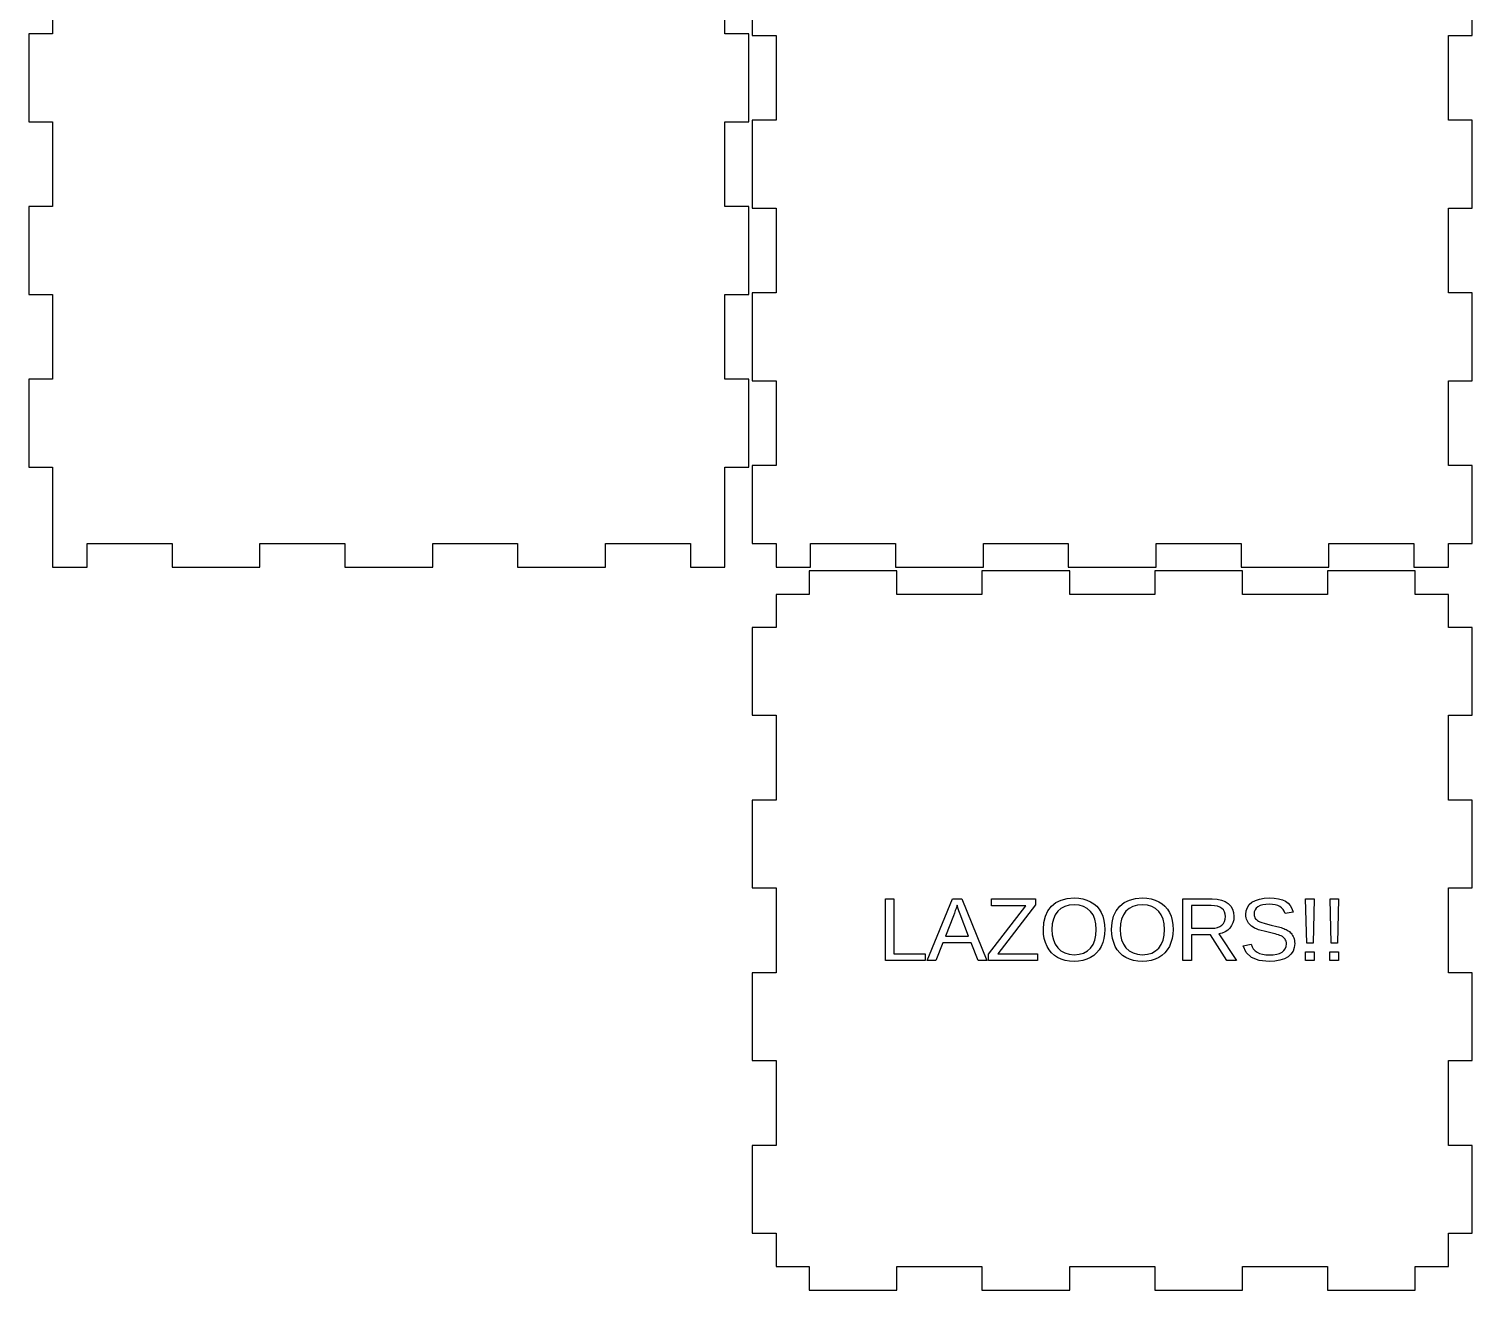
# Model space of a CAD drawing. Header units: metres. Extents: x -150 to 251, y -310 to 50.
# Drawn here: x -150.5 to 50, y -310.5 to -135.2 of the extents above; entities that cross this region are included whole.
import ezdxf

# ---------------------------------------------------------------- set-up
doc = ezdxf.new("R2010")
doc.units = ezdxf.units.M

msp = doc.modelspace()

# ---------------------------------------------------------------- linework, layer by layer
for p, q in [((-147.2, -124.1), (-147.2, -135.9)), ((-53.8, -135.9), (-53.8, -124.1)), ((-50, -123.9), (-50, -136.1)), ((50, -136.1), (50, -123.9)), ((-147.2, -135.9), (-150.5, -135.9)), ((-150.5, -135.9), (-150.5, -148.1)), ((-50.5, -135.9), (-53.8, -135.9)), ((-50.5, -148.1), (-50.5, -135.9)), ((-50, -136.1), (-46.7, -136.1)), ((-46.7, -136.1), (-46.7, -147.9)), ((46.7, -147.9), (46.7, -136.1)), ((46.7, -136.1), (50, -136.1)), ((-150.5, -148.1), (-147.2, -148.1)), ((-147.2, -148.1), (-147.2, -159.9)), ((-53.8, -159.9), (-53.8, -148.1)), ((-53.8, -148.1), (-50.5, -148.1)), ((-46.7, -147.9), (-50, -147.9)), ((-50, -147.9), (-50, -160.1)), ((50, -147.9), (46.7, -147.9)), ((50, -160.1), (50, -147.9)), ((-147.2, -159.9), (-150.5, -159.9)), ((-150.5, -159.9), (-150.5, -172.1)), ((-50.5, -159.9), (-53.8, -159.9)), ((-50.5, -172.1), (-50.5, -159.9)), ((-50, -160.1), (-46.7, -160.1)), ((-46.7, -160.1), (-46.7, -171.9)), ((46.7, -171.9), (46.7, -160.1)), ((46.7, -160.1), (50, -160.1)), ((-150.5, -172.1), (-147.2, -172.1)), ((-147.2, -172.1), (-147.2, -183.9)), ((-53.8, -183.9), (-53.8, -172.1)), ((-53.8, -172.1), (-50.5, -172.1)), ((-46.7, -171.9), (-50, -171.9)), ((-50, -171.9), (-50, -184.1)), ((50, -171.9), (46.7, -171.9)), ((50, -184.1), (50, -171.9)), ((-147.2, -183.9), (-150.5, -183.9)), ((-150.5, -183.9), (-150.5, -196.1)), ((-50.5, -183.9), (-53.8, -183.9)), ((-50.5, -196.1), (-50.5, -183.9)), ((-50, -184.1), (-46.7, -184.1)), ((-46.7, -184.1), (-46.7, -195.9)), ((46.7, -195.9), (46.7, -184.1)), ((46.7, -184.1), (50, -184.1)), ((-150.5, -196.1), (-147.2, -196.1)), ((-147.2, -196.1), (-147.2, -210)), ((-53.8, -210), (-53.8, -196.1)), ((-53.8, -196.1), (-50.5, -196.1)), ((-46.7, -195.9), (-50, -195.9)), ((-50, -195.9), (-50, -206.7)), ((50, -195.9), (46.7, -195.9)), ((50, -206.7), (50, -195.9)), ((-142.4, -206.7), (-130.6, -206.7)), ((-142.4, -210), (-142.4, -206.7)), ((-130.6, -206.7), (-130.6, -210)), ((-118.4, -210), (-118.4, -206.7)), ((-118.4, -206.7), (-106.6, -206.7)), ((-106.6, -206.7), (-106.6, -210)), ((-94.4, -210), (-94.4, -206.7)), ((-94.4, -206.7), (-82.6, -206.7)), ((-82.6, -206.7), (-82.6, -210)), ((-70.4, -210), (-70.4, -206.7)), ((-70.4, -206.7), (-58.6, -206.7)), ((-58.6, -206.7), (-58.6, -210)), ((-50, -206.7), (-46.7, -206.7)), ((-46.7, -206.7), (-46.7, -210)), ((-41.9, -206.7), (-30.1, -206.7)), ((-41.9, -210), (-41.9, -206.7)), ((-30.1, -206.7), (-30.1, -210)), ((-17.9, -210), (-17.9, -206.7)), ((-17.9, -206.7), (-6.09999, -206.7)), ((-6.09999, -206.7), (-6.09999, -210)), ((6.09998, -210), (6.09998, -206.7)), ((6.09998, -206.7), (17.9, -206.7)), ((17.9, -206.7), (17.9, -210)), ((30.1, -210), (30.1, -206.7)), ((30.1, -206.7), (41.9, -206.7)), ((41.9, -206.7), (41.9, -210)), ((46.7, -210), (46.7, -206.7)), ((46.7, -206.7), (50, -206.7)), ((-147.2, -210), (-142.4, -210)), ((-130.6, -210), (-118.4, -210)), ((-106.6, -210), (-94.4, -210)), ((-82.6, -210), (-70.4, -210)), ((-58.6, -210), (-53.8, -210)), ((-46.7, -210), (-41.9, -210)), ((-29.9, -210.5), (-42.1, -210.5)), ((-42.1, -210.5), (-42.1, -213.8)), ((-30.1, -210), (-17.9, -210)), ((-29.9, -213.8), (-29.9, -210.5)), ((-5.90001, -210.5), (-18.1, -210.5)), ((-18.1, -210.5), (-18.1, -213.8)), ((-6.09999, -210), (6.09998, -210)), ((-5.90001, -213.8), (-5.90001, -210.5)), ((18.1, -210.5), (5.89999, -210.5)), ((5.89999, -210.5), (5.89999, -213.8)), ((17.9, -210), (30.1, -210)), ((18.1, -213.8), (18.1, -210.5)), ((42.1, -210.5), (29.9, -210.5)), ((29.9, -210.5), (29.9, -213.8)), ((41.9, -210), (46.7, -210)), ((42.1, -213.8), (42.1, -210.5)), ((-42.1, -213.8), (-46.7, -213.8)), ((-46.7, -213.8), (-46.7, -218.4)), ((-18.1, -213.8), (-29.9, -213.8)), ((5.89999, -213.8), (-5.90001, -213.8)), ((29.9, -213.8), (18.1, -213.8)), ((46.7, -213.8), (42.1, -213.8)), ((46.7, -218.4), (46.7, -213.8)), ((-46.7, -218.4), (-50, -218.4)), ((-50, -218.4), (-50, -230.6)), ((50, -218.4), (46.7, -218.4)), ((50, -230.6), (50, -218.4)), ((-50, -230.6), (-46.7, -230.6)), ((-46.7, -230.6), (-46.7, -242.4)), ((46.7, -242.4), (46.7, -230.6)), ((46.7, -230.6), (50, -230.6)), ((-46.7, -242.4), (-50, -242.4)), ((-50, -242.4), (-50, -254.6)), ((50, -242.4), (46.7, -242.4)), ((50, -254.6), (50, -242.4)), ((-50, -254.6), (-46.7, -254.6)), ((-46.7, -254.6), (-46.7, -266.4)), ((46.7, -266.4), (46.7, -254.6)), ((46.7, -254.6), (50, -254.6)), ((-31.4863, -264.688), (-31.4863, -256.112)), ((-31.4863, -256.112), (-30.3223, -256.112)), ((-30.3223, -256.112), (-30.3223, -263.736)), ((-25.704, -264.688), (-22.202, -256.112)), ((-22.202, -256.112), (-20.879, -256.112)), ((-20.879, -256.112), (-17.432, -264.688)), ((-16.7591, -257.062), (-16.7591, -256.112)), ((-16.7591, -256.112), (-10.6591, -256.112)), ((-10.6591, -256.112), (-10.6591, -256.959)), ((-8.43279, -257.145), (-7.81247, -256.637)), ((-7.81247, -256.637), (-7.08153, -256.274)), ((-7.08153, -256.274), (-6.23996, -256.056)), ((-6.23996, -256.056), (-5.28778, -255.984)), ((-5.28778, -255.984), (-4.65303, -256.016)), ((-4.65303, -256.016), (-4.06178, -256.114)), ((-4.06178, -256.114), (-3.51402, -256.277)), ((-3.51402, -256.277), (-3.00978, -256.505)), ((-3.00978, -256.505), (-2.55571, -256.795)), ((1.04669, -257.145), (1.66701, -256.637)), ((1.66701, -256.637), (2.39795, -256.274)), ((2.39795, -256.274), (3.23952, -256.056)), ((3.23952, -256.056), (4.1917, -255.984)), ((4.1917, -255.984), (4.82645, -256.016)), ((4.82645, -256.016), (5.41769, -256.114)), ((5.41769, -256.114), (5.96545, -256.277)), ((5.96545, -256.277), (6.4697, -256.505)), ((6.4697, -256.505), (6.92377, -256.795)), ((9.82919, -264.688), (9.82919, -256.112)), ((9.82919, -256.112), (13.8742, -256.112)), ((13.8742, -256.112), (14.5592, -256.152)), ((14.5592, -256.152), (15.1614, -256.274)), ((15.1614, -256.274), (15.6808, -256.477)), ((15.6808, -256.477), (16.1172, -256.761)), ((19.0481, -256.911), (19.4169, -256.581)), ((19.4169, -256.581), (19.8844, -256.319)), ((19.8844, -256.319), (20.4429, -256.133)), ((20.4429, -256.133), (21.0925, -256.021)), ((21.0925, -256.021), (21.8329, -255.984)), ((21.8329, -255.984), (22.5204, -256.012)), ((22.5204, -256.012), (23.1219, -256.096)), ((23.1219, -256.096), (23.6375, -256.236)), ((23.6375, -256.236), (24.067, -256.432)), ((24.067, -256.432), (24.425, -256.695)), ((27.0179, -262.255), (26.8719, -256.112)), ((26.8719, -256.112), (28.0659, -256.112)), ((28.0659, -256.112), (27.9199, -262.255)), ((30.4036, -262.255), (30.2576, -256.112)), ((30.2576, -256.112), (31.4516, -256.112)), ((31.4516, -256.112), (31.3056, -262.255)), ((-22.061, -258.463), (-23.157, -261.295)), ((-21.9211, -258.083), (-22.061, -258.463)), ((-21.7995, -257.739), (-21.9211, -258.083)), ((-21.6962, -257.431), (-21.7995, -257.739)), ((-21.556, -256.989), (-21.6962, -257.431)), ((-21.392, -257.497), (-21.556, -256.989)), ((-21.3065, -257.756), (-21.392, -257.497)), ((-21.221, -258.001), (-21.3065, -257.756)), ((-21.1355, -258.233), (-21.221, -258.001)), ((-19.948, -261.295), (-21.1355, -258.233)), ((-17.2031, -263.816), (-11.9811, -257.062)), ((-11.9811, -257.062), (-16.7591, -257.062)), ((-10.6591, -256.959), (-15.8811, -263.736)), ((-9.49216, -259.39), (-9.28027, -258.529)), ((-9.28027, -258.529), (-8.92715, -257.781)), ((-8.92715, -257.781), (-8.43279, -257.145)), ((-7.92683, -258.332), (-8.17903, -258.919)), ((-7.57378, -257.837), (-7.92683, -258.332)), ((-7.12828, -257.442), (-7.57378, -257.837)), ((-6.59877, -257.16), (-7.12828, -257.442)), ((-5.98528, -256.991), (-6.59877, -257.16)), ((-5.28778, -256.935), (-5.98528, -256.991)), ((-4.59572, -256.992), (-5.28778, -256.935)), ((-3.98653, -257.163), (-4.59572, -256.992)), ((-3.46022, -257.449), (-3.98653, -257.163)), ((-3.01678, -257.849), (-3.46022, -257.449)), ((-2.66502, -258.348), (-3.01678, -257.849)), ((-2.41377, -258.934), (-2.66502, -258.348)), ((-2.55571, -256.795), (-2.15852, -257.144)), ((-2.15852, -257.144), (-1.81822, -257.552)), ((-1.81822, -257.552), (-1.53477, -258.019)), ((-1.53477, -258.019), (-1.31165, -258.537)), ((-1.31165, -258.537), (-1.15228, -259.101)), ((-0.01266, -259.39), (0.1992, -258.529)), ((0.1992, -258.529), (0.55232, -257.781)), ((0.55232, -257.781), (1.04669, -257.145)), ((1.55264, -258.332), (1.30045, -258.919)), ((1.9057, -257.837), (1.55264, -258.332)), ((2.3512, -257.442), (1.9057, -257.837)), ((2.88071, -257.16), (2.3512, -257.442)), ((3.4942, -256.991), (2.88071, -257.16)), ((4.1917, -256.935), (3.4942, -256.991)), ((4.88376, -256.992), (4.1917, -256.935)), ((5.49295, -257.163), (4.88376, -256.992)), ((6.01926, -257.449), (5.49295, -257.163)), ((6.46269, -257.849), (6.01926, -257.449)), ((6.81445, -258.348), (6.46269, -257.849)), ((7.0657, -258.934), (6.81445, -258.348)), ((6.92377, -256.795), (7.32095, -257.144)), ((7.32095, -257.144), (7.66125, -257.552)), ((7.66125, -257.552), (7.9447, -258.019)), ((7.9447, -258.019), (8.16783, -258.537)), ((8.16783, -258.537), (8.32719, -259.101)), ((13.7592, -257.044), (10.9932, -257.044)), ((10.9932, -257.044), (10.9932, -260.208)), ((14.2102, -257.068), (13.7592, -257.044)), ((14.6052, -257.142), (14.2102, -257.068)), ((14.9442, -257.265), (14.6052, -257.142)), ((15.2272, -257.437), (14.9442, -257.265)), ((15.4503, -257.655), (15.2272, -257.437)), ((15.6097, -257.918), (15.4503, -257.655)), ((15.7053, -258.225), (15.6097, -257.918)), ((15.7372, -258.577), (15.7053, -258.225)), ((15.7057, -258.942), (15.7372, -258.577)), ((16.1172, -256.761), (16.4628, -257.116)), ((16.4628, -257.116), (16.7097, -257.536)), ((16.7097, -257.536), (16.8578, -258.018)), ((16.8578, -258.018), (16.9072, -258.565)), ((16.9072, -258.565), (16.8723, -259.024)), ((18.5739, -258.28), (18.6266, -257.76)), ((18.584, -258.514), (18.5739, -258.28)), ((18.6142, -258.734), (18.584, -258.514)), ((18.6266, -257.76), (18.7847, -257.304)), ((18.7847, -257.304), (19.0481, -256.911)), ((19.7408, -257.902), (19.707, -258.219)), ((19.707, -258.219), (19.7201, -258.408)), ((19.7201, -258.408), (19.7594, -258.58)), ((19.8425, -257.627), (19.7408, -257.902)), ((19.7594, -258.58), (19.8251, -258.735)), ((20.0118, -257.394), (19.8425, -257.627)), ((20.2489, -257.203), (20.0118, -257.394)), ((20.5504, -257.053), (20.2489, -257.203)), ((20.9127, -256.947), (20.5504, -257.053)), ((21.3359, -256.883), (20.9127, -256.947)), ((21.8199, -256.862), (21.3359, -256.883)), ((22.2634, -256.881), (21.8199, -256.862)), ((22.6559, -256.939), (22.2634, -256.881)), ((22.9975, -257.035), (22.6559, -256.939)), ((23.2879, -257.17), (22.9975, -257.035)), ((23.5316, -257.346), (23.2879, -257.17)), ((23.7327, -257.57), (23.5316, -257.346)), ((23.8911, -257.841), (23.7327, -257.57)), ((24.0069, -258.159), (23.8911, -257.841)), ((25.1519, -257.958), (24.0069, -258.159)), ((24.425, -256.695), (24.7252, -257.037)), ((24.7252, -257.037), (24.9675, -257.458)), ((24.9675, -257.458), (25.1519, -257.958)), ((-9.56277, -260.363), (-9.49216, -259.39)), ((-9.5311, -261.018), (-9.56277, -260.363)), ((-8.33034, -259.595), (-8.38078, -260.363)), ((-8.38078, -260.363), (-8.32977, -261.128)), ((-8.17903, -258.919), (-8.33034, -259.595)), ((-2.26303, -259.605), (-2.41377, -258.934)), ((-2.21278, -260.363), (-2.26303, -259.605)), ((-2.26265, -261.153), (-2.21278, -260.363)), ((-1.15228, -259.101), (-1.05666, -259.709)), ((-1.02478, -260.363), (-1.05702, -261.015)), ((-1.05666, -259.709), (-1.02478, -260.363)), ((-0.08328, -260.363), (-0.01266, -259.39)), ((-0.05161, -261.018), (-0.08328, -260.363)), ((1.14914, -259.595), (1.09869, -260.363)), ((1.09869, -260.363), (1.1497, -261.128)), ((1.30045, -258.919), (1.14914, -259.595)), ((7.21645, -259.605), (7.0657, -258.934)), ((7.26669, -260.363), (7.21645, -259.605)), ((7.21683, -261.153), (7.26669, -260.363)), ((8.32719, -259.101), (8.42282, -259.709)), ((8.4547, -260.363), (8.42245, -261.015)), ((8.42282, -259.709), (8.4547, -260.363)), ((10.9932, -260.208), (13.8082, -260.208)), ((13.8082, -260.208), (14.243, -260.181)), ((14.243, -260.181), (14.6254, -260.1)), ((14.6254, -260.1), (14.9555, -259.966)), ((14.9555, -259.966), (15.2332, -259.779)), ((15.2332, -259.779), (15.4537, -259.543)), ((15.4537, -259.543), (15.6112, -259.264)), ((15.6112, -259.264), (15.7057, -258.942)), ((16.0426, -260.468), (15.6839, -260.703)), ((16.3482, -260.173), (16.0426, -260.468)), ((16.5928, -259.828), (16.3482, -260.173)), ((16.7674, -259.445), (16.5928, -259.828)), ((16.8723, -259.024), (16.7674, -259.445)), ((18.6645, -258.941), (18.6142, -258.734)), ((18.735, -259.134), (18.6645, -258.941)), ((18.8248, -259.313), (18.735, -259.134)), ((18.9324, -259.481), (18.8248, -259.313)), ((19.0578, -259.637), (18.9324, -259.481)), ((19.2009, -259.782), (19.0578, -259.637)), ((19.3673, -259.917), (19.2009, -259.782)), ((19.5614, -260.046), (19.3673, -259.917)), ((19.7833, -260.168), (19.5614, -260.046)), ((20.0329, -260.285), (19.7833, -260.168)), ((19.8251, -258.735), (19.9169, -258.874)), ((19.9169, -258.874), (20.0336, -258.998)), ((20.3271, -260.397), (20.0329, -260.285)), ((20.0336, -258.998), (20.1734, -259.113)), ((20.1734, -259.113), (20.3366, -259.218)), ((20.6824, -260.509), (20.3271, -260.397)), ((20.3366, -259.218), (20.5229, -259.312)), ((20.5229, -259.312), (20.7701, -259.407)), ((21.0991, -260.622), (20.6824, -260.509)), ((20.7701, -259.407), (21.1154, -259.512)), ((22.396, -260.925), (21.0991, -260.622)), ((21.1154, -259.512), (21.5591, -259.628)), ((21.5591, -259.628), (22.101, -259.754)), ((22.101, -259.754), (22.8889, -259.94)), ((22.8889, -259.94), (23.0833, -259.989)), ((23.0833, -259.989), (23.2735, -260.043)), ((23.2735, -260.043), (23.4593, -260.101)), ((23.4593, -260.101), (23.6409, -260.165)), ((23.6409, -260.165), (23.818, -260.233)), ((23.818, -260.233), (23.9892, -260.307)), ((23.9892, -260.307), (24.1545, -260.387)), ((24.1545, -260.387), (24.3139, -260.473)), ((24.3139, -260.473), (24.4658, -260.565)), ((24.4658, -260.565), (24.6072, -260.668)), ((-23.511, -262.203), (-24.497, -264.688)), ((-19.601, -262.203), (-23.511, -262.203)), ((-23.157, -261.295), (-19.948, -261.295)), ((-18.621, -264.688), (-19.601, -262.203)), ((-9.43604, -261.631), (-9.5311, -261.018)), ((-9.27759, -262.201), (-9.43604, -261.631)), ((-9.05577, -262.729), (-9.27759, -262.201)), ((-8.32977, -261.128), (-8.17677, -261.81)), ((-8.17677, -261.81), (-7.92178, -262.408)), ((-7.92178, -262.408), (-7.56477, -262.923)), ((-3.01077, -262.954), (-2.66165, -262.449)), ((-2.66165, -262.449), (-2.41228, -261.848)), ((-2.41228, -261.848), (-2.26265, -261.153)), ((-1.31503, -262.194), (-1.54077, -262.72)), ((-1.15378, -261.625), (-1.31503, -262.194)), ((-1.05702, -261.015), (-1.15378, -261.625)), ((0.04346, -261.631), (-0.05161, -261.018)), ((0.20189, -262.201), (0.04346, -261.631)), ((0.42371, -262.729), (0.20189, -262.201)), ((1.1497, -261.128), (1.3027, -261.81)), ((1.3027, -261.81), (1.55769, -262.408)), ((1.55769, -262.408), (1.9147, -262.923)), ((6.4687, -262.954), (6.81783, -262.449)), ((6.81783, -262.449), (7.0672, -261.848)), ((7.0672, -261.848), (7.21683, -261.153)), ((8.16444, -262.194), (7.93871, -262.72)), ((8.3257, -261.625), (8.16444, -262.194)), ((8.42245, -261.015), (8.3257, -261.625)), ((13.6742, -261.127), (10.9932, -261.127)), ((10.9932, -261.127), (10.9932, -264.688)), ((15.9072, -264.688), (13.6742, -261.127)), ((15.2721, -260.878), (14.8072, -260.993)), ((14.8072, -260.993), (17.2482, -264.688)), ((15.6839, -260.703), (15.2721, -260.878)), ((18.172, -262.633), (19.299, -262.408)), ((18.5863, -263.588), (18.172, -262.633)), ((19.299, -262.408), (19.4238, -262.77)), ((22.6429, -260.984), (22.396, -260.925)), ((22.8751, -261.046), (22.6429, -260.984)), ((23.0905, -261.114), (22.8751, -261.046)), ((23.2891, -261.189), (23.0905, -261.114)), ((23.4709, -261.271), (23.2891, -261.189)), ((23.6348, -261.362), (23.4709, -261.271)), ((23.7792, -261.464), (23.6348, -261.362)), ((23.9043, -261.578), (23.7792, -261.464)), ((24.0099, -261.703), (23.9043, -261.578)), ((24.0939, -261.844), (24.0099, -261.703)), ((24.1539, -262.005), (24.0939, -261.844)), ((24.19, -262.185), (24.1539, -262.005)), ((24.1637, -262.737), (24.202, -262.385)), ((24.202, -262.385), (24.19, -262.185)), ((24.6072, -260.668), (24.7383, -260.781)), ((24.7383, -260.781), (24.8589, -260.904)), ((24.8589, -260.904), (24.9686, -261.038)), ((24.9686, -261.038), (25.0657, -261.183)), ((25.0657, -261.183), (25.1501, -261.34)), ((25.1501, -261.34), (25.222, -261.508)), ((25.222, -261.508), (25.2793, -261.69)), ((25.2793, -261.69), (25.3202, -261.886)), ((25.353, -262.324), (25.2949, -262.885)), ((25.3202, -261.886), (25.3448, -262.098)), ((25.3448, -262.098), (25.353, -262.324)), ((27.9199, -262.255), (27.0179, -262.255)), ((31.3056, -262.255), (30.4036, -262.255)), ((-30.3223, -263.736), (-26.0073, -263.736)), ((-26.0073, -263.736), (-26.0073, -264.688)), ((-17.2031, -264.688), (-17.2031, -263.816)), ((-15.8811, -263.736), (-10.3731, -263.736)), ((-10.3731, -263.736), (-10.3731, -264.688)), ((-8.77383, -263.207), (-9.05577, -262.729)), ((-8.43503, -263.624), (-8.77383, -263.207)), ((-8.03934, -263.982), (-8.43503, -263.624)), ((-7.58678, -264.279), (-8.03934, -263.982)), ((-7.08308, -264.514), (-7.58678, -264.279)), ((-7.56477, -262.923), (-7.11722, -263.338)), ((-7.11722, -263.338), (-6.59053, -263.634)), ((-6.53403, -264.681), (-7.08308, -264.514)), ((-6.59053, -263.634), (-5.98471, -263.811)), ((-5.98471, -263.811), (-5.29977, -263.87)), ((-5.29977, -263.87), (-4.59721, -263.813)), ((-4.59721, -263.813), (-3.98152, -263.641)), ((-3.52603, -264.511), (-4.07378, -264.68)), ((-3.98152, -263.641), (-3.45271, -263.355)), ((-3.02177, -264.273), (-3.52603, -264.511)), ((-3.45271, -263.355), (-3.01077, -262.954)), ((-2.56734, -263.973), (-3.02177, -264.273)), ((-2.16902, -263.614), (-2.56734, -263.973)), ((-1.82684, -263.197), (-2.16902, -263.614)), ((-1.54077, -262.72), (-1.82684, -263.197)), ((0.70564, -263.207), (0.42371, -262.729)), ((1.04445, -263.624), (0.70564, -263.207)), ((1.44014, -263.982), (1.04445, -263.624)), ((1.8927, -264.279), (1.44014, -263.982)), ((2.39639, -264.514), (1.8927, -264.279)), ((1.9147, -262.923), (2.36226, -263.338)), ((2.36226, -263.338), (2.88895, -263.634)), ((2.94545, -264.681), (2.39639, -264.514)), ((2.88895, -263.634), (3.49477, -263.811)), ((3.49477, -263.811), (4.1797, -263.87)), ((4.1797, -263.87), (4.88226, -263.813)), ((4.88226, -263.813), (5.49796, -263.641)), ((5.95345, -264.511), (5.4057, -264.68)), ((5.49796, -263.641), (6.02676, -263.355)), ((6.4577, -264.273), (5.95345, -264.511)), ((6.02676, -263.355), (6.4687, -262.954)), ((6.91214, -263.973), (6.4577, -264.273)), ((7.31046, -263.614), (6.91214, -263.973)), ((7.65263, -263.197), (7.31046, -263.614)), ((7.93871, -262.72), (7.65263, -263.197)), ((19.3304, -264.27), (18.5863, -263.588)), ((20.4043, -264.679), (19.3304, -264.27)), ((19.4238, -262.77), (19.6035, -263.08)), ((19.6035, -263.08), (19.8378, -263.338)), ((19.8378, -263.338), (20.127, -263.545)), ((20.127, -263.545), (20.4724, -263.704)), ((20.4724, -263.704), (20.875, -263.817)), ((20.875, -263.817), (21.3344, -263.885)), ((21.3344, -263.885), (21.851, -263.907)), ((21.851, -263.907), (22.3823, -263.883)), ((22.3823, -263.883), (22.8492, -263.811)), ((23.3055, -264.652), (22.6041, -264.775)), ((22.8492, -263.811), (23.2518, -263.69)), ((23.2518, -263.69), (23.59, -263.521)), ((23.9121, -264.449), (23.3055, -264.652)), ((23.59, -263.521), (23.8577, -263.305)), ((23.8577, -263.305), (24.049, -263.044)), ((24.424, -264.163), (23.9121, -264.449)), ((24.049, -263.044), (24.1637, -262.737)), ((24.8304, -263.804), (24.424, -264.163)), ((25.1207, -263.378), (24.8304, -263.804)), ((25.2949, -262.885), (25.1207, -263.378)), ((26.8589, -264.688), (26.8589, -263.471)), ((26.8589, -263.471), (28.0419, -263.471)), ((28.0419, -263.471), (28.0419, -264.688)), ((30.2446, -264.688), (30.2446, -263.471)), ((30.2446, -263.471), (31.4276, -263.471)), ((31.4276, -263.471), (31.4276, -264.688)), ((-46.7, -266.4), (-50, -266.4)), ((-50, -266.4), (-50, -278.6)), ((-26.0073, -264.688), (-31.4863, -264.688)), ((-24.497, -264.688), (-25.704, -264.688)), ((-17.432, -264.688), (-18.621, -264.688)), ((-10.3731, -264.688), (-17.2031, -264.688)), ((-5.93959, -264.782), (-6.53403, -264.681)), ((-5.29977, -264.815), (-5.93959, -264.782)), ((-4.66502, -264.782), (-5.29977, -264.815)), ((-4.07378, -264.68), (-4.66502, -264.782)), ((3.53989, -264.782), (2.94545, -264.681)), ((4.1797, -264.815), (3.53989, -264.782)), ((4.81445, -264.782), (4.1797, -264.815)), ((5.4057, -264.68), (4.81445, -264.782)), ((10.9932, -264.688), (9.82919, -264.688)), ((17.2482, -264.688), (15.9072, -264.688)), ((21.808, -264.815), (20.4043, -264.679)), ((22.6041, -264.775), (21.808, -264.815)), ((28.0419, -264.688), (26.8589, -264.688)), ((31.4276, -264.688), (30.2446, -264.688)), ((50, -266.4), (46.7, -266.4)), ((50, -278.6), (50, -266.4)), ((-50, -278.6), (-46.7, -278.6)), ((-46.7, -278.6), (-46.7, -290.4)), ((46.7, -290.4), (46.7, -278.6)), ((46.7, -278.6), (50, -278.6)), ((-46.7, -290.4), (-50, -290.4)), ((-50, -290.4), (-50, -302.6)), ((50, -290.4), (46.7, -290.4)), ((50, -302.6), (50, -290.4)), ((-50, -302.6), (-46.7, -302.6)), ((-46.7, -302.6), (-46.7, -307.2)), ((46.7, -307.2), (46.7, -302.6)), ((46.7, -302.6), (50, -302.6)), ((-46.7, -307.2), (-42.1, -307.2)), ((-42.1, -307.2), (-42.1, -310.5)), ((-29.9, -307.2), (-18.1, -307.2)), ((-29.9, -310.5), (-29.9, -307.2)), ((-18.1, -307.2), (-18.1, -310.5)), ((-5.89999, -310.5), (-5.89999, -307.2)), ((-5.89999, -307.2), (5.89999, -307.2)), ((5.89999, -307.2), (5.89999, -310.5)), ((18.1, -310.5), (18.1, -307.2)), ((18.1, -307.2), (29.9, -307.2)), ((29.9, -307.2), (29.9, -310.5)), ((42.1, -310.5), (42.1, -307.2)), ((42.1, -307.2), (46.7, -307.2)), ((-42.1, -310.5), (-29.9, -310.5)), ((-18.1, -310.5), (-5.89999, -310.5)), ((5.89999, -310.5), (18.1, -310.5)), ((29.9, -310.5), (42.1, -310.5))]:
    msp.add_line(p, q)

doc.saveas('drawing.dxf')
